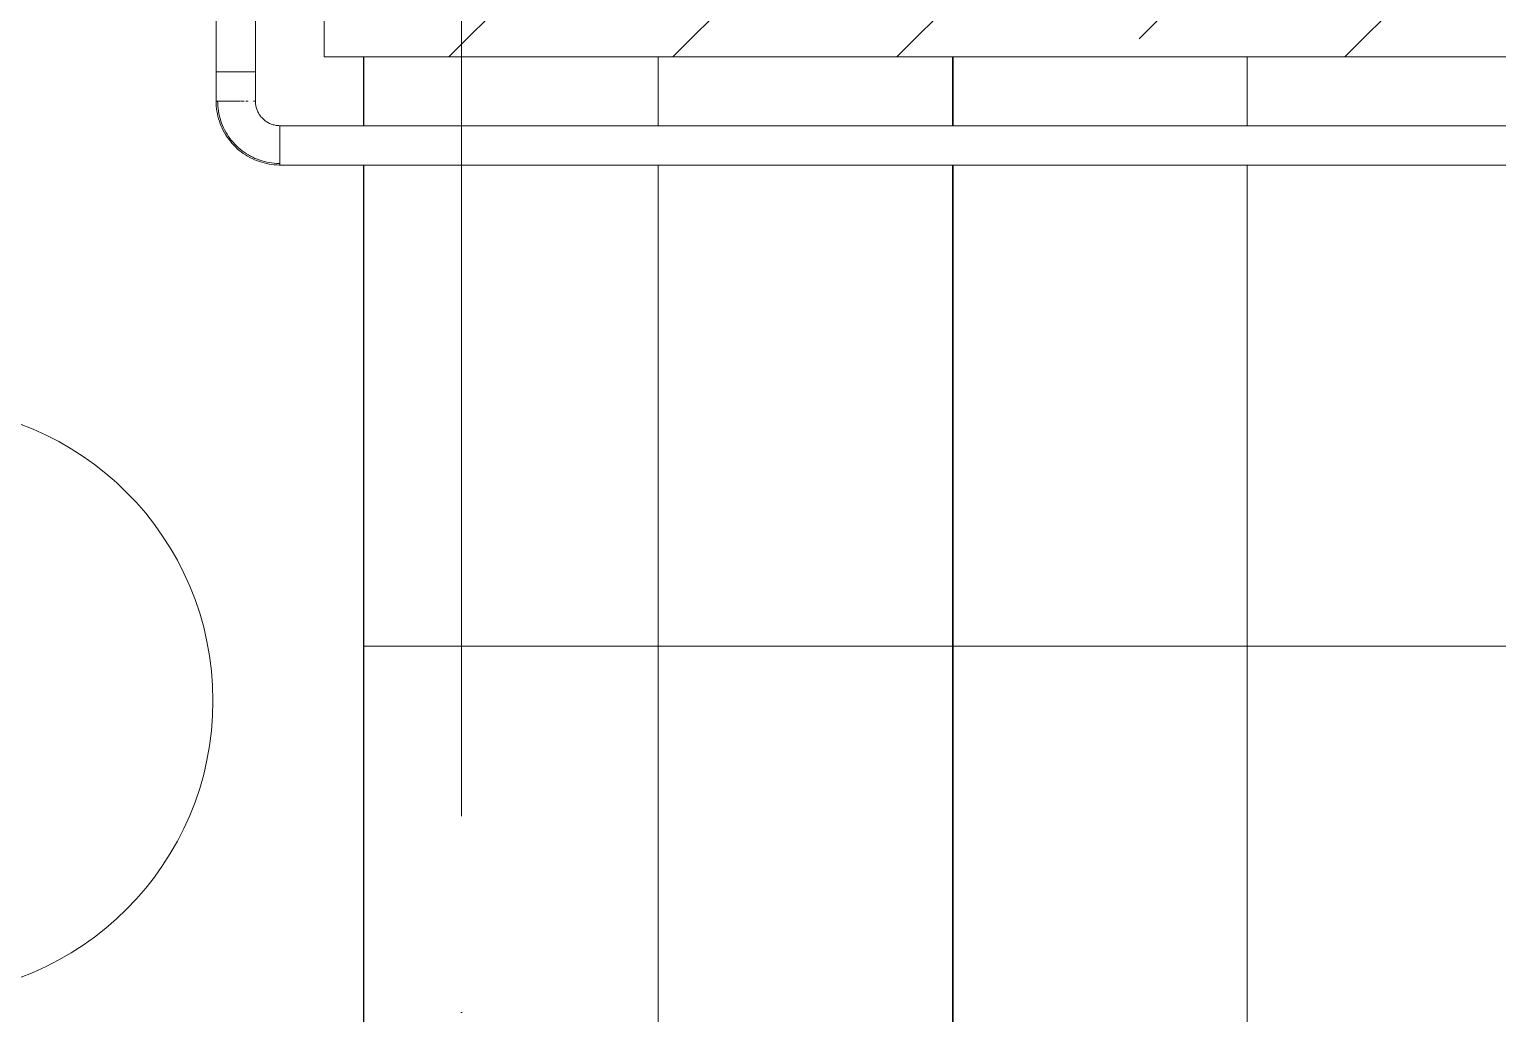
# Model space of a CAD drawing. Header units: millimetres. Extents: x -6467 to 105918, y -7090 to 92481.
# Drawn here: x 7310 to 8805, y 57857 to 58859 of the extents above; entities that cross this region are included whole.
import ezdxf

# ---------------------------------------------------------------- set-up
doc = ezdxf.new("R2010")
doc.units = ezdxf.units.MM
doc.linetypes.add('50_200_ШТРИХ_1Т_ш5_п1_п1_', pattern=[1400, 1000, -200, 0, -200])
for name, color, linetype, lineweight, true_color in [('A-AREA-IDEN-1', 7, 'Continuous', 9, 0xaaaaaa), ('S-STRS-1', 7, 'Continuous', 9, 0xaaaaaa), ('S-STRS-2', 7, 'Continuous', 5, 0xbfbfbf), ('Оси-3', 7, '50_200_ШТРИХ_1Т_ш5_п1_п1_', 9, 0xaaaaaa)]:
    doc.layers.add(name, color=color, linetype=linetype, lineweight=lineweight, true_color=true_color)
doc.layers.add('A-WALL', color=7, linetype='Continuous', lineweight=5)
doc.layers.add('Ограждение', color=7, linetype='Continuous', lineweight=9)
pattern_1 = [(45, (0, 0), (-228.0985, 228.0985), []), (45, (228.1, 0), (-228.0985, 228.0985), [403.225, -80.645, 6.706, -73.939])]
pattern_2 = [(180, (7650, 58831.04), (7e-14, -600), []), (270, (7650, 58831.04), (600, 4e-14), [])]
pattern_3 = [(180, (7650, 58831.04), (-7e-14, -600), []), (270, (7650, 58831.04), (600, 4e-14), [])]

# ---------------------------------------------------------------- blocks, each defined once
blk = doc.blocks.new('О_Элемент поручня_Пристенный_Труба_ГОСТ 8732-78 - О_Элемент поручня_Пристенный_Труба_ГОСТ 8732-78-26131810-АИ_План этажа Радиаторы_2')
at = {"layer": 'Ограждение'}
for p, q in [((235, 40), (-3970, 40)), ((235, 0), (235, 40)), ((-3970, 0), (235, 0))]:
    blk.add_line(p, q, dxfattribs=at)
blk = doc.blocks.new('О_Элемент поручня_Загиб_Труба_ГОСТ 8732-78 - О_Элемент поручня_Загиб_Труба_ГОСТ 8732-78-V423-АИ_План этажа Радиаторы_2')
at = {"layer": 'Ограждение'}
for p, q in [((7520, 58786), (7500, 58786)), ((7500.5, 58786), (7500, 58786)), ((7524.5, 58786), (7520, 58786)), ((7528.7, 58786), (7526, 58786)), ((7532.5, 58786), (7530.1, 58786)), ((7540, 58786), (7538, 58786)), ((7540, 58786), (7539.3, 58786))]:
    blk.add_line(p, q, dxfattribs=at)
at = {"layer": 'Ограждение', "flags": 128}
for points in [[(7500, 58786), (7500.1, 58783.4), (7500.2, 58780.8), (7500.5, 58778.3), (7500.8, 58775.7), (7501.3, 58773.1), (7501.9, 58770.6), (7502.5, 58768.1), (7503.3, 58765.6), (7504.2, 58763.1), (7505.1, 58760.7), (7506.2, 58758.4), (7507.3, 58756), (7508.6, 58753.7), (7509.9, 58751.5), (7511.4, 58749.3), (7512.9, 58747.2), (7514.5, 58745.2), (7516.1, 58743.2), (7517.9, 58741.3), (7519.7, 58739.4), (7521.6, 58737.6), (7523.6, 58735.9), (7525.6, 58734.3), (7527.7, 58732.8), (7529.9, 58731.3), (7532.1, 58730), (7534.4, 58728.7), (7536.7, 58727.5), (7539, 58726.4), (7541.4, 58725.5), (7543.9, 58724.6), (7546.4, 58723.8), (7548.9, 58723.1), (7551.4, 58722.5), (7554, 58722), (7556.5, 58721.6), (7559.1, 58721.3), (7561.7, 58721.1), (7564.3, 58721), (7565, 58721)], [(7501.5, 58786), (7501.6, 58783.5), (7501.7, 58781), (7502, 58778.4), (7502.3, 58775.9), (7502.8, 58773.4), (7503.3, 58770.9), (7504, 58768.5), (7504.7, 58766.1), (7505.6, 58763.7), (7506.5, 58761.3), (7507.5, 58759), (7508.7, 58756.7), (7509.9, 58754.5), (7511.2, 58752.3), (7512.6, 58750.2), (7514.1, 58748.1), (7515.6, 58746.1), (7517.3, 58744.2), (7519, 58742.3), (7520.8, 58740.5), (7522.6, 58738.8), (7524.5, 58737.1), (7526.5, 58735.5), (7528.6, 58734), (7530.7, 58732.6), (7532.9, 58731.3), (7535.1, 58730), (7537.3, 58728.9), (7539.6, 58727.8), (7542, 58726.9), (7544.4, 58726), (7546.8, 58725.2), (7549.2, 58724.5), (7551.7, 58723.9), (7554.2, 58723.5), (7556.7, 58723.1), (7559.2, 58722.8), (7561.8, 58722.6), (7564.3, 58722.5), (7565, 58722.5)], [(7565, 58761), (7564, 58761.1), (7563, 58761.1), (7562, 58761.2), (7561, 58761.4), (7560, 58761.5), (7559.1, 58761.8), (7558.1, 58762), (7557.1, 58762.3), (7556.2, 58762.6), (7555.3, 58763), (7554.4, 58763.4), (7553.5, 58763.9), (7552.6, 58764.3), (7551.7, 58764.9), (7550.9, 58765.4), (7550.1, 58766), (7549.3, 58766.6), (7548.5, 58767.2), (7547.8, 58767.9), (7547.1, 58768.6), (7546.4, 58769.4), (7545.7, 58770.1), (7545.1, 58770.9), (7544.5, 58771.7), (7544, 58772.5), (7543.4, 58773.4), (7543, 58774.3), (7542.5, 58775.1), (7542.1, 58776.1), (7541.7, 58777), (7541.4, 58777.9), (7541, 58778.9), (7540.8, 58779.8), (7540.6, 58780.8), (7540.4, 58781.8), (7540.2, 58782.8), (7540.1, 58783.8), (7540, 58784.8), (7540, 58785.8), (7540, 58786)]]:
    blk.add_lwpolyline(points, dxfattribs=at)
blk = doc.blocks.new('О_Элемент поручня_Загиб_Труба_ГОСТ 8732-78 - О_Элемент поручня_Загиб_Труба_ГОСТ 8732-78-V218-АИ_План этажа Радиаторы_2')
at = {"layer": 'Ограждение'}
for p, q in [((-199.3, 1686), (-200, 1686)), ((-199.5, 1686), (-200, 1686)), ((-160, 1686), (-160.7, 1686)), ((-160, 1686), (-160.5, 1686))]:
    blk.add_line(p, q, dxfattribs=at)
at = {"layer": 'Ограждение', "flags": 128}
for points in [[(-200, 1686), (-199.9, 1683.4), (-199.8, 1680.8), (-199.5, 1678.3), (-199.2, 1675.7), (-198.7, 1673.1), (-198.1, 1670.6), (-197.5, 1668.1), (-196.7, 1665.6), (-195.8, 1663.1), (-194.9, 1660.7), (-193.8, 1658.4), (-192.7, 1656), (-191.4, 1653.7), (-190.1, 1651.5), (-188.6, 1649.3), (-187.1, 1647.2), (-185.5, 1645.2), (-183.9, 1643.2), (-182.1, 1641.3), (-180.3, 1639.4), (-178.4, 1637.6), (-176.4, 1635.9), (-174.4, 1634.3), (-172.3, 1632.8), (-170.1, 1631.3), (-167.9, 1630), (-165.6, 1628.7), (-163.3, 1627.5), (-161, 1626.4), (-158.6, 1625.5), (-156.1, 1624.6), (-153.6, 1623.8), (-151.1, 1623.1), (-148.6, 1622.5), (-146, 1622), (-143.5, 1621.6), (-140.9, 1621.3), (-138.3, 1621.1), (-135.7, 1621), (-135, 1621)], [(-135, 1661), (-136, 1661.1), (-137, 1661.1), (-138, 1661.2), (-139, 1661.4), (-140, 1661.5), (-140.9, 1661.8), (-141.9, 1662), (-142.9, 1662.3), (-143.8, 1662.6), (-144.7, 1663), (-145.6, 1663.4), (-146.5, 1663.9), (-147.4, 1664.3), (-148.3, 1664.9), (-149.1, 1665.4), (-149.9, 1666), (-150.7, 1666.6), (-151.5, 1667.2), (-152.2, 1667.9), (-152.9, 1668.6), (-153.6, 1669.4), (-154.3, 1670.1), (-154.9, 1670.9), (-155.5, 1671.7), (-156, 1672.5), (-156.6, 1673.4), (-157, 1674.3), (-157.5, 1675.1), (-157.9, 1676.1), (-158.3, 1677), (-158.6, 1677.9), (-159, 1678.9), (-159.2, 1679.8), (-159.4, 1680.8), (-159.6, 1681.8), (-159.8, 1682.8), (-159.9, 1683.8), (-160, 1684.8), (-160, 1685.8), (-160, 1686)], [(-182.7, 1644.2), (-181, 1642.3), (-179.2, 1640.5), (-177.4, 1638.8), (-175.5, 1637.1), (-173.5, 1635.5), (-171.4, 1634), (-169.3, 1632.6), (-167.1, 1631.3)]]:
    blk.add_lwpolyline(points, dxfattribs=at)
blk = doc.blocks.new('О_Элемент поручня_Площадочный_Одноуровневый_ГОСТ 8732-78 - О_Элемент поручня_Площадочный_Одноуровневый_ГОСТ 8732-78-V424-АИ_План этажа Радиаторы_2')
at = {"layer": 'Ограждение'}
for p, q in [((30, 0), (0, 0)), ((0, 0), (0, -20)), ((30, -0.7), (30, 0)), ((30, -14.8), (30, -14)), ((0, -20), (0, -40)), ((30, -40), (30, -20)), ((0, -40), (30, -40))]:
    blk.add_line(p, q, dxfattribs=at)
blk = doc.blocks.new('О_Элемент поручня_Площадочный_Одноуровневый_ГОСТ 8732-78 - О_Элемент поручня_Площадочный_Одноуровневый_ГОСТ 8732-78-22348010-АИ_План этажа Радиаторы_2')
at = {"layer": 'Ограждение'}
for p, q in [((30, 0), (0, 0)), ((30, -0.7), (30, 0)), ((0, -40), (30, -40)), ((30, -40), (30, -39.3))]:
    blk.add_line(p, q, dxfattribs=at)
blk = doc.blocks.new('О_Элемент поручня_Площадочный_Двухуровневый_ГОСТ 8732-78 - О_Элемент поручня_Площадочный_Двухуровневый_ГОСТ 8732-78-22348006-АИ_План этажа Радиаторы_2')
at = {"layer": 'Ограждение'}
for p, q in [((505, 40), (0, 40)), ((0, 40), (0, 20)), ((0, 20), (0, 0)), ((0, 0), (505, 0))]:
    blk.add_line(p, q, dxfattribs=at)
at = {"layer": 'Ограждение', "flags": 128}
for points in [[(505, 40), (507.4, 40), (509.8, 40), (512.2, 40), (514.6, 40), (516.9, 40), (519.3, 40), (521.6, 40), (523.9, 40), (526.1, 40), (528.4, 40), (530.6, 40), (532.7, 40), (534.8, 40), (536.9, 40), (538.9, 40), (540.8, 40), (542.7, 40), (544.6, 40), (546.3, 40), (548, 40), (549.7, 40), (551.2, 40), (552.7, 40), (554.2, 40), (555.5, 40), (556.7, 40), (557.9, 40), (559, 40), (560, 40), (560.9, 40), (561.7, 40), (562.5, 40), (563.1, 40), (563.7, 40), (564.1, 40), (564.5, 40), (564.8, 40), (564.9, 40), (565, 40)], [(565, 40), (565, 40), (564.8, 40), (564.6, 40), (564.2, 40), (563.8, 40), (563.3, 40), (562.7, 40), (562, 40), (561.2, 40), (560.3, 40), (559.3, 40), (558.2, 40), (557.1, 40), (555.8, 40), (554.5, 40), (553.1, 40), (551.7, 40), (550.1, 40), (548.5, 40), (546.8, 40), (545, 40), (543.2, 40), (541.3, 40), (539.4, 40), (537.4, 40), (535.4, 40), (533.3, 40), (531.1, 40), (529, 40), (526.7, 40), (524.5, 40), (522.2, 40), (519.9, 40), (517.6, 40), (515.2, 40), (512.8, 40), (510.4, 40), (508, 40), (505.6, 40), (505, 40)], [(565, 38.5), (564.3, 38.5), (563.5, 38.4), (562.8, 38.4), (562.1, 38.3), (561.3, 38.1), (560.6, 38), (559.9, 37.8), (559.2, 37.6), (558.5, 37.3)], [(565, 40), (565.8, 40), (566.6, 39.9), (567.4, 39.9), (568.2, 39.7), (569, 39.6), (569.8, 39.4), (570.5, 39.2), (571.3, 39), (572, 38.7), (572.8, 38.4), (573.5, 38.1), (574.2, 37.7), (574.9, 37.4), (575.6, 36.9), (576.3, 36.5), (576.9, 36), (577.6, 35.6), (578.2, 35), (578.8, 34.5), (579.3, 33.9), (579.9, 33.3), (580.4, 32.7), (580.9, 32.1), (581.4, 31.5), (581.8, 30.8), (582.2, 30.1), (582.6, 29.4), (583, 28.7), (583.3, 28), (583.6, 27.2), (583.9, 26.5), (584.2, 25.7), (584.4, 25), (584.6, 24.2), (584.7, 23.4), (584.8, 22.6), (584.9, 21.8), (585, 21), (585, 20.2), (585, 20)], [(585, 20), (585, 19.2), (584.9, 18.4), (584.9, 17.6), (584.7, 16.8), (584.6, 16), (584.4, 15.2), (584.2, 14.5), (584, 13.7), (583.7, 13), (583.4, 12.2), (583.1, 11.5), (582.7, 10.8), (582.4, 10.1), (581.9, 9.4), (581.5, 8.7), (581, 8.1), (580.6, 7.4), (580, 6.8), (579.5, 6.2), (578.9, 5.7), (578.3, 5.1), (577.7, 4.6), (577.1, 4.1), (576.5, 3.6), (575.8, 3.2), (575.1, 2.8), (574.4, 2.4), (573.7, 2), (573, 1.7), (572.2, 1.4), (571.5, 1.1), (570.7, 0.8), (570, 0.6), (569.2, 0.4), (568.4, 0.3), (567.6, 0.2), (566.8, 0.1), (566, 0), (565.2, 0), (565, 0)], [(565, 0), (565, 0), (564.8, 0), (564.6, 0), (564.2, 0), (563.8, 0), (563.3, 0), (562.7, 0), (562, 0), (561.2, 0), (560.3, 0), (559.3, 0), (558.2, 0), (557.1, 0), (555.8, 0), (554.5, 0), (553.1, 0), (551.7, 0), (550.1, 0), (548.5, 0), (546.8, 0), (545, 0), (543.2, 0), (541.3, 0), (539.4, 0), (537.4, 0), (535.4, 0), (533.3, 0), (531.1, 0), (529, 0), (526.7, 0), (524.5, 0), (522.2, 0), (519.9, 0), (517.6, 0), (515.2, 0), (512.8, 0), (510.4, 0), (508, 0), (505.6, 0), (505, 0)], [(505, 0), (507.4, 0), (509.8, 0), (512.2, 0), (514.6, 0), (516.9, 0), (519.3, 0), (521.6, 0), (523.9, 0), (526.1, 0), (528.4, 0), (530.6, 0), (532.7, 0), (534.8, 0), (536.9, 0), (538.9, 0), (540.8, 0), (542.7, 0), (544.6, 0), (546.3, 0), (548, 0), (549.7, 0), (551.2, 0), (552.7, 0), (554.2, 0), (555.5, 0), (556.7, 0), (557.9, 0), (559, 0), (560, 0), (560.9, 0), (561.7, 0), (562.5, 0), (563.1, 0), (563.7, 0), (564.1, 0), (564.5, 0), (564.8, 0), (564.9, 0), (565, 0)], [(555, 4.4), (555.6, 4), (556.3, 3.7), (556.9, 3.3), (557.6, 3), (558.3, 2.8), (559, 2.5), (559.7, 2.3), (560.4, 2.1), (561.1, 1.9), (561.9, 1.8), (562.6, 1.7), (563.3, 1.6), (564.1, 1.5), (564.8, 1.5), (565, 1.5)]]:
    blk.add_lwpolyline(points, dxfattribs=at)
blk = doc.blocks.new('AAR_СКБ_Марка_помещения_1_5 ммп - Номер-27962133-АИ_План этажа Радиаторы_2')
at = {"layer": 'A-AREA-IDEN-1'}
blk.add_arc((3.0129, 1.5), 1.5, 270, 90, dxfattribs=at)

msp = doc.modelspace()

# ---------------------------------------------------------------- hatches: boundary and pattern name
at = {"layer": 'A-WALL'}
h = msp.add_hatch(dxfattribs=at)
h.set_pattern_fill('FP_1', color=256, style=0, pattern_type=2)
h.set_pattern_definition(pattern_1)
h.paths.add_polyline_path([(7860, 58831), (7860, 63161), (7610, 63161), (7610, 58831), (7811.5, 58831)])
h = msp.add_hatch(dxfattribs=at)
h.set_pattern_fill('FP_1', color=256, style=0, pattern_type=2)
h.set_pattern_definition(pattern_1)
h.paths.add_polyline_path([(13300, 58831), (13300, 59081), (7860, 59081), (7860, 58831), (13050, 58831)])
at = {"layer": 'S-STRS-2'}
h = msp.add_hatch(dxfattribs=at)
h.set_pattern_fill('FP_23', color=256, style=0, pattern_type=2)
h.set_pattern_definition(pattern_2)
h.paths.add_polyline_path([(7764.8, 57281), (7950, 57281), (7950, 57331), (7653.2, 57333), (7650.9, 57344.3), (7651.6, 57363.5), (7655.7, 57371), (7950, 57371), (7950, 58721), (7650, 58721), (7650, 57281), (7755.2, 57281), (7756.5, 57296), (7764.8, 57296)])
h.paths.add_polyline_path([(7760, 57305), (7755.7, 57307.3), (7756.6, 57310.9), (7764.3, 57307.3), (7762.5, 57305.1), (7760.2, 57305)])
h.paths.add_polyline_path([(7760, 57316), (7757.5, 57316.7), (7758.4, 57325.4), (7762.5, 57325.4), (7763.5, 57318.8), (7760.3, 57316.3)])
h.paths.add_polyline_path([(7811.5, 58761), (7950, 58761), (7950, 58831), (7650, 58831), (7650, 58761)])
h = msp.add_hatch(dxfattribs=at)
h.set_pattern_fill('FP_22', color=256, style=0, pattern_type=2)
h.set_pattern_definition(pattern_3)
h.paths.add_polyline_path([(7950, 57281), (8250, 57281), (8250, 57331), (7950, 57331)])
h.paths.add_polyline_path([(8250, 57371), (8250, 58721), (7950, 58721), (7950, 57371), (8226.7, 57371)])
h.paths.add_polyline_path([(7950, 58761), (8250, 58761), (8250, 58831), (7950, 58831), (7950, 58818.1)])
h = msp.add_hatch(dxfattribs=at)
h.set_pattern_fill('FP_22', color=256, style=0, pattern_type=2)
h.set_pattern_definition(pattern_3)
h.paths.add_polyline_path([(8260, 57281), (8550, 57281), (8550, 57331), (8250, 57331), (8250, 57281)])
h.paths.add_polyline_path([(8550, 57371), (8550, 58721), (8250, 58721), (8250, 57371), (8267.7, 57371)])
h.paths.add_polyline_path([(8550, 58761), (8550, 58831), (8250, 58831), (8250, 58761)])
h = msp.add_hatch(dxfattribs=at)
h.set_pattern_fill('FP_23', color=256, style=0, pattern_type=2)
h.set_pattern_definition(pattern_2)
h.paths.add_polyline_path([(8755.2, 57281), (8756.5, 57296), (8764.8, 57296), (8764.8, 57281), (8850, 57281), (8850, 57331), (8550, 57331), (8550, 57281), (8642, 57281)])
h.paths.add_polyline_path([(8760, 57305), (8755.7, 57307.3), (8756.6, 57310.9), (8764.3, 57307.3), (8762.5, 57305.1), (8761.3, 57305.1)])
h.paths.add_polyline_path([(8760, 57316), (8757.5, 57316.7), (8757.9, 57325.2), (8762.5, 57325.4), (8763.5, 57318.8), (8760.9, 57316.7)])
h.paths.add_polyline_path([(8642, 57371), (8850, 57371), (8850, 58721), (8550, 58721), (8550, 57371)])
h.paths.add_polyline_path([(8850, 58761), (8850, 58831), (8550, 58831), (8550, 58761)])

# ---------------------------------------------------------------- linework, layer by layer
at = {"layer": 'A-WALL'}
for p, q in [((7610, 61780.7), (7610, 58831)), ((7610, 58831), (13050, 58831))]:
    msp.add_line(p, q, dxfattribs=at)
at = {"layer": 'S-STRS-1'}
for p, q in [((7650, 58831), (7650, 58761)), ((7650, 58831), (7650, 58761)), ((7950, 58831), (7950, 58761)), ((7950, 58831), (7950, 58761)), ((8250, 58831), (8250, 58761)), ((8250, 58831), (8250, 58761)), ((8550, 58831), (8550, 58761)), ((8550, 58831), (8550, 58761)), ((7650, 58721), (7650, 57371.1)), ((7650, 58721), (7650, 57371.1)), ((7950, 58721), (7950, 57370.5)), ((7950, 58721), (7950, 57370.5)), ((8250, 58721), (8250, 57370.7)), ((8250, 58721), (8250, 57370.7)), ((8550, 58721), (8550, 57370.5)), ((8550, 58721), (8550, 57370.5))]:
    msp.add_line(p, q, dxfattribs=at)
at = {"layer": 'Оси-3'}
msp.add_line((7750, 52458), (7750, 91281), dxfattribs=at)

# ---------------------------------------------------------------- block references
at = {"layer": 'A-AREA-IDEN-1', "xscale": 199.9999999999999, "yscale": 199.9999999999999, "zscale": 199.9999999999999}
msp.add_blockref('AAR_СКБ_Марка_помещения_1_5 ммп - Номер-27962133-АИ_План этажа Радиаторы_2', (6594.2, 57875.7), dxfattribs=at)
at = {"layer": 'Ограждение'}
for name, p, rotation in [('О_Элемент поручня_Площадочный_Двухуровневый_ГОСТ 8732-78 - О_Элемент поручня_Площадочный_Двухуровневый_ГОСТ 8732-78-22348006-АИ_План этажа Радиаторы_2', (7540, 58816), 89.99999999999939), ('О_Элемент поручня_Площадочный_Одноуровневый_ГОСТ 8732-78 - О_Элемент поручня_Площадочный_Одноуровневый_ГОСТ 8732-78-V424-АИ_План этажа Радиаторы_2', (7540, 58816), 269.9999999999997), ('О_Элемент поручня_Площадочный_Одноуровневый_ГОСТ 8732-78 - О_Элемент поручня_Площадочный_Одноуровневый_ГОСТ 8732-78-22348010-АИ_План этажа Радиаторы_2', (7540, 58816), 269.9999999999997), ('О_Элемент поручня_Пристенный_Труба_ГОСТ 8732-78 - О_Элемент поручня_Пристенный_Труба_ГОСТ 8732-78-26131810-АИ_План этажа Радиаторы_2', (7800, 58761), 180)]:
    msp.add_blockref(name, p, dxfattribs=dict(at, rotation=rotation))
for name, p in [('О_Элемент поручня_Загиб_Труба_ГОСТ 8732-78 - О_Элемент поручня_Загиб_Труба_ГОСТ 8732-78-V423-АИ_План этажа Радиаторы_2', (0, 0)), ('О_Элемент поручня_Загиб_Труба_ГОСТ 8732-78 - О_Элемент поручня_Загиб_Труба_ГОСТ 8732-78-V218-АИ_План этажа Радиаторы_2', (7700, 57100))]:
    msp.add_blockref(name, p, dxfattribs=at)

doc.saveas('drawing.dxf')
